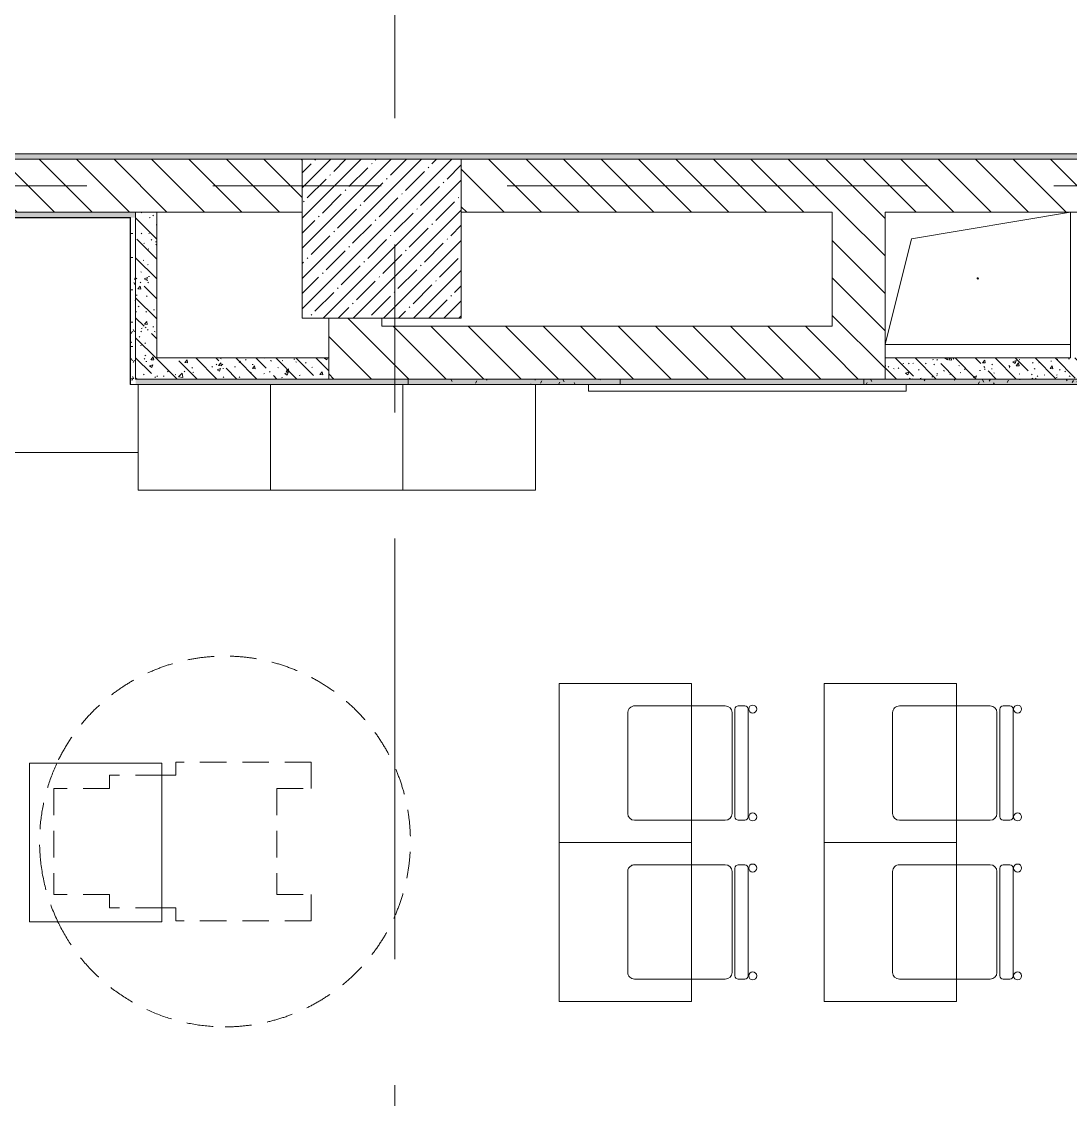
# Model space of a CAD drawing. Header units: millimetres. Extents: x -5714 to 188114, y -8553 to 29000.
# Drawn here: x 6600 to 10560, y 4350 to 8420 of the extents above; entities that cross this region are included whole.
import ezdxf

# ---------------------------------------------------------------- set-up
doc = ezdxf.new("R2010")
doc.units = ezdxf.units.MM
doc.linetypes.add('200_ШТРИХ__ш1_п0_6_', pattern=[160, 100, -60])
doc.linetypes.add('Осевая', pattern=[3175, 635, -476.25, 1587.5, -476.25])
for name, color, linetype, lineweight in [('A-GENM', 7, 'Continuous', 9), ('A-WALL', 7, 'Continuous', 9), ('I-WALL', 7, 'Continuous', 9), ('S-COLS', 7, 'Continuous', 9), ('Оси-2', 7, 'Осевая', 9)]:
    doc.layers.add(name, color=color, linetype=linetype, lineweight=lineweight)
for name, color, linetype, lineweight, true_color in [('A-WALL-1', 7, 'Continuous', 9, 0x3c3c3c), ('A-WALL-FNSH-1', 7, 'Continuous', 9, 0x3c3c3c), ('I-FURN-1', 7, 'Continuous', 9, 0xf0f0f0), ('I-FURN-2', 7, '200_ШТРИХ__ш1_п0_6_', 9, 0xf0f0f0)]:
    doc.layers.add(name, color=color, linetype=linetype, lineweight=lineweight, true_color=true_color)
pattern_1 = [(135, (0, 0), (-70.7107, -70.7107), [])]
pattern_2 = [(135, (0, 0), (-75.43415, -75.43415), [106.68, -17.78, 3.556, -17.78]), (135, (0, 75.39), (-75.43415, -75.43415), []), (50, (0, 0), (127.5292, -11.1576), [13.335, -146.685]), (355, (0, 0), (-24.6697, 133.74), [10.668, -117.348]), (100.451, (10.63, -0.93), (102.8597, 122.5818), [11.333, -124.663]), (46.184, (0, 35.56), (189.7552, -29.4304), [20.002, -220.027]), (96.636, (15.81, 33.1), (166.1822, 173.1996), [17, -186.995]), (351.184, (0, 35.56), (166.184, 173.1976), [16.002, -176.022]), (21, (17.78, 26.67), (106.1303, -71.586), [13.335, -146.685]), (326, (17.78, 26.67), (43.2619, 128.9318), [10.668, -117.348]), (71.451, (26.62, 20.7), (149.392, 57.345), [11.333, -124.663]), (37.5, (0, 0), (2.16223, 59.18836), [3.353, -112.573, 3.353, -115.773, -117.792]), (37.5, (0, 0), (2.16223, 59.18836), [-235.052, 3.353, -114.44]), (7.5, (0, 0), (46.77386, 70.12615), [3.353, -64.567, 3.353, -109.906, -44.894]), (7.5, (0, 0), (46.77386, 70.12615), [-181.178, 3.353, -41.542]), (327.5, (-39.65, 0), (94.91367, -4.0101), [3.353, -41.097, 3.353, -135.331, -184.023]), (327.5, (-39.65, 0), (94.91367, -4.0101), [-183.134, 3.353, -180.67]), (317.5, (-57.43, 0), (103.69057, 17.7988), [3.353, -54.432, 3.353, -88.748, -130.683]), (317.5, (-57.43, 0), (103.69057, 17.7988), [-149.885, 3.353, -127.33])]
pattern_3 = [(0, (0, 0), (121.92, 30.48), [10.058, -81.382, 10.058, -81.382, -487.68]), (0, (0, 0), (121.92, 30.48), [-182.88, 10.058, -172.822, 10.058, -81.382, -213.36]), (0, (0, 0), (121.92, 30.48), [-457.2, 10.058, -50.902, 10.058, -142.342]), (120, (45.72, 15.24), (-87.356454, 90.345817), [10.058, -81.382, 10.058, -81.382, -487.68]), (120, (45.72, 15.24), (-87.356454, 90.345817), [-182.88, 10.058, -172.822, 10.058, -81.382, -213.36]), (120, (45.72, 15.24), (-87.356454, 90.345817), [-457.2, 10.058, -50.902, 10.058, -142.342]), (240, (60.96, 76.2), (-34.563546, -120.825817), [10.058, -81.382, 10.058, -81.382, -487.68]), (240, (60.96, 76.2), (-34.563546, -120.825817), [-182.88, 10.058, -172.822, 10.058, -81.382, -213.36]), (240, (60.96, 76.2), (-34.563546, -120.825817), [-457.2, 10.058, -50.902, 10.058, -142.342])]

# ---------------------------------------------------------------- blocks, each defined once
blk = doc.blocks.new('BSC_Колонна _Прямоугольная - 600х600-V34-План размещения напольных электротехнических лючков и розеток 3 этажа в осях 1-12')
at = {"layer": 'S-COLS'}
h = blk.add_hatch(dxfattribs=at)
h.set_pattern_fill('FP_27', color=256, style=0, pattern_type=2)
h.set_pattern_definition([(45, (-7960, -7600), (-57.0246, 57.0246), []), (45, (-7902.975, -7600), (-57.0246, 57.0246), [100.806, -20.161, 3.353, -16.808])])
h.paths.add_polyline_path([(-300, -300), (300, -300), (300, 300), (-300, 300)])
for p, q in [((300, 300), (-300, 300)), ((-300, 300), (-300, -300)), ((300, -300), (300, 300)), ((-300, -300), (300, -300))]:
    blk.add_line(p, q, dxfattribs=at)
blk = doc.blocks.new('GM_Отверстие прямоугольное _в плите_ - Отверстие-21979773-План размещения напольных электротехнических лючков и розеток 3 этажа в осях 1-12')
at = {"layer": 'A-GENM'}
for p, q in [((-250, 150), (350, 250)), ((-350, -250), (-250, 150)), ((350, -250), (-350, -250)), ((-350, -250), (350, -250))]:
    blk.add_line(p, q, dxfattribs=at)
for start, end in [(360, 180), (180, 360)]:
    blk.add_arc((0, 0), 2.5, start, end, dxfattribs=at)
blk = doc.blocks.new('Стол базовый прямоугольный - 1_290-25520344-План размещения напольных электротехнических лючков и розеток 3 этажа в осях 1-12')
at = {"layer": 'I-FURN-1'}
for p, q in [((106.6, 455), (-617.5, 455)), ((-617.5, 455), (-617.5, -455)), ((617.5, -455), (617.5, -198.3)), ((-617.5, -455), (616.6, -455))]:
    blk.add_line(p, q, dxfattribs=at)
blk = doc.blocks.new('Стол базовый прямоугольный - 1_7а-25476368-План размещения напольных электротехнических лючков и розеток 3 этажа в осях 1-12')
at = {"layer": 'I-FURN-1'}
for p, q in [((250, 300), (-250, 300)), ((-250, 300), (-250, -300)), ((250, -300), (250, 300)), ((-250, -300), (250, -300))]:
    blk.add_line(p, q, dxfattribs=at)
blk = doc.blocks.new('Стул Breuer - 1_9а-V55-План размещения напольных электротехнических лючков и розеток 3 этажа в осях 1-12')
at = {"layer": 'I-FURN-1'}
for p, q in [((-215.9, 215.9), (-215.9, 0)), ((190.5, 241.3), (-190.5, 241.3)), ((215.9, 0), (215.9, 215.9)), ((-215.9, 0), (-215.9, -127)), ((215.9, -127), (215.9, 0)), ((-190.5, -152.4), (190.5, -152.4)), ((-215.9, -176.2), (-215.9, -200.8)), ((203.2, -163.5), (-203.2, -163.5)), ((215.9, -200.8), (215.9, -176.2)), ((-203.2, -213.5), (203.2, -213.5))]:
    blk.add_line(p, q, dxfattribs=at)
for centre, radius, start, end in [((-190.5, 215.9), 25.4, 90, 180), ((190.5, 215.9), 25.4, 15, 90), ((190.5, 215.9), 25.4, 0, 15), ((-190.5, -127), 25.4, 180, 270), ((190.5, -127), 25.4, 270, 360), ((-203.2, -176.2), 12.7, 90, 180), ((-203.2, -200.8), 12.7, 180, 270), ((203.2, -176.2), 12.7, 360, 90), ((203.2, -200.8), 12.7, 270, 360), ((-203.5, -230.6), 15.1, 360, 180), ((-203.5, -230.6), 15.1, 180, 360), ((203.7, -230.6), 15.1, 360, 180), ((203.7, -230.6), 15.1, 180, 360)]:
    blk.add_arc(centre, radius, start, end, dxfattribs=at)
blk = doc.blocks.new('Стул Breuer - 1_9а-V56-План размещения напольных электротехнических лючков и розеток 3 этажа в осях 1-12')
at = {"layer": 'I-FURN-1'}
for p, q in [((-215.9, 215.9), (-215.9, 0)), ((190.5, 241.3), (-190.5, 241.3)), ((215.9, 0), (215.9, 215.9)), ((-215.9, 0), (-215.9, -127)), ((215.9, -127), (215.9, 0)), ((-190.5, -152.4), (190.5, -152.4)), ((-215.9, -176.2), (-215.9, -200.8)), ((203.2, -163.5), (-203.2, -163.5)), ((215.9, -200.8), (215.9, -176.2)), ((-203.2, -213.5), (203.2, -213.5))]:
    blk.add_line(p, q, dxfattribs=at)
for centre, radius, start, end in [((-190.5, 215.9), 25.4, 135, 180), ((-190.5, 215.9), 25.4, 90, 135), ((190.5, 215.9), 25.4, 30, 90), ((190.5, 215.9), 25.4, 0, 30), ((-190.5, -127), 25.4, 180, 270), ((190.5, -127), 25.4, 270, 360), ((-203.2, -176.2), 12.7, 90, 180), ((-203.2, -200.8), 12.7, 180, 270), ((203.2, -176.2), 12.7, 360, 90), ((203.2, -200.8), 12.7, 270, 360), ((-203.5, -230.6), 15.1, 360, 180), ((-203.5, -230.6), 15.1, 180, 360), ((203.7, -230.6), 15.1, 360, 180), ((203.7, -230.6), 15.1, 180, 360)]:
    blk.add_arc(centre, radius, start, end, dxfattribs=at)
blk = doc.blocks.new('Стул Breuer - 1_9а-25403171-План размещения напольных электротехнических лючков и розеток 3 этажа в осях 1-12')
at = {"layer": 'I-FURN-1'}
for p, q in [((-215.9, 215.9), (-215.9, 0)), ((190.5, 241.3), (-190.5, 241.3)), ((215.9, 0), (215.9, 215.9)), ((-215.9, 0), (-215.9, -127)), ((215.9, -127), (215.9, 0)), ((-190.5, -152.4), (190.5, -152.4)), ((-215.9, -176.2), (-215.9, -200.8)), ((203.2, -163.5), (-203.2, -163.5)), ((215.9, -200.8), (215.9, -176.2)), ((-203.2, -213.5), (203.2, -213.5))]:
    blk.add_line(p, q, dxfattribs=at)
for centre, radius, start, end in [((-190.5, 215.9), 25.4, 90, 180), ((190.5, 215.9), 25.4, 0, 90), ((-190.5, -127), 25.4, 180, 270), ((190.5, -127), 25.4, 270, 360), ((-203.2, -176.2), 12.7, 90, 180), ((-203.2, -200.8), 12.7, 180, 270), ((203.2, -176.2), 12.7, 360, 90), ((203.2, -200.8), 12.7, 270, 360), ((-203.5, -230.6), 15.1, 360, 180), ((-203.5, -230.6), 15.1, 180, 360), ((203.7, -230.6), 15.1, 360, 180), ((203.7, -230.6), 15.1, 180, 360)]:
    blk.add_arc(centre, radius, start, end, dxfattribs=at)
blk = doc.blocks.new('1_113 тумба - 1_113 тумба-31126920-План размещения напольных электротехнических лючков и розеток 3 этажа в осях 1-12')
at = {"layer": 'I-FURN-1'}
for p, q in [((-400, 1500), (-257.4, 1500)), ((-400, 0), (-400, 1500)), ((0, 1500), (-400, 1500)), ((-400, 1500), (-400, 1000)), ((-400, 1000), (-400, 1500)), ((-400, 1500), (-257.4, 1500)), ((-257.4, 1500), (0, 1500)), ((-257.4, 1500), (0, 1500)), ((0, 1499.1), (0, 480)), ((0, 1499.1), (0, 1000)), ((0, 1000), (-400, 1000)), ((-400, 1000), (-400, 500)), ((-400, 500), (-400, 1000)), ((-400, 1000), (0, 1000)), ((-400, 1000), (0, 1000)), ((0, 1000), (-400, 1000)), ((0, 1000), (0, 500)), ((-400, 500), (0, 500)), ((0, 500), (-400, 500)), ((0, 500), (-400, 500)), ((-400, 500), (-400, 0)), ((-400, 0), (-400, 500)), ((-400, 500), (0, 500)), ((0, 500), (0, 480)), ((0, 480), (0, 0)), ((0, 480), (0, 0)), ((0, 0), (-400, 0)), ((-400, 0), (0, 0)), ((0, 0), (-400, 0))]:
    blk.add_line(p, q, dxfattribs=at)
blk = doc.blocks.new('Мебель_универсальная - 1_24б-26156272-План размещения напольных электротехнических лючков и розеток 3 этажа в осях 1-12')
at = {"layer": 'I-FURN-1'}
for p, q in [((600, 25.4), (-600, 25.4)), ((-600, 25.4), (-600, 0)), ((-600, 0), (-600, 25.4)), ((-600, 25.4), (600, 25.4)), ((600, 0), (600, 25.4)), ((600, 25.4), (600, 0))]:
    blk.add_line(p, q, dxfattribs=at)
blk = doc.blocks.new('FRT_2D_Символ _разворот МГН_1 - D1_4_Символ доступности разворота МГН _360__-18618045-План размещения напольных электротехнических лючков и розеток 3 этажа в осях 1-12')
at = {"layer": 'I-FURN-2'}
for p, q in [((-300, 325.4), (-300, -185.8)), ((-300, 325.4), (-200, 325.4)), ((-200, 195.4), (-200, 325.4)), ((200, 325.4), (300, 325.4)), ((200, 195.4), (200, 325.4)), ((300, 325.4), (300, -185.8)), ((-200, 195.4), (200, 195.4)), ((-300, -185.8), (-250, -185.8)), ((-250, -185.8), (-250, -238.4)), ((300, -185.8), (250, -185.8)), ((250, -185.8), (250, -238.4)), ((-250, -238.4), (-250, -435.8)), ((250, -238.4), (250, -435.8)), ((-200, -435.8), (-250, -435.8)), ((-200, -435.8), (-200, -645.8)), ((200, -435.8), (250, -435.8)), ((200, -435.8), (200, -645.8)), ((-200, -645.8), (200, -645.8))]:
    blk.add_line(p, q, dxfattribs=at)
for start, end in [(360, 244.8834), (295.7402, 360), (244.8834, 276.9231), (276.9231, 295.7402)]:
    blk.add_arc((0, 0), 700, start, end, dxfattribs=at)

msp = doc.modelspace()

# ---------------------------------------------------------------- hatches: boundary and pattern name
at = {"layer": 'I-WALL'}
h = msp.add_hatch(dxfattribs=at)
h.set_pattern_fill('FP_35', color=256, style=0, pattern_type=2)
h.set_pattern_definition(pattern_3)
h.paths.add_polyline_path([(38086.5, 7900), (38282.7, 7900.8), (38282.7, 7920), (33010, 7920), (33010, 7900), (37990, 7900)])
h.paths.add_polyline_path([(30510, 7900), (30510, 7920), (27465, 7920), (27465, 7908), (27495, 7908), (27495, 7900), (29809.7, 7900)])
h.paths.add_polyline_path([(26335, 7900), (26335, 7908), (26365, 7908), (26365, 7920), (24051, 7920), (24051, 7900), (26160, 7900)])
h.paths.add_polyline_path([(22611, 7900), (22611, 7920), (15009.3, 7920), (15009.3, 7900), (22605.8, 7900)])
h.paths.add_polyline_path([(13182.7, 7900), (13569.3, 7900), (13569.3, 7920), (6530, 7920), (6530, 7900), (12760, 7900)])
h.paths.add_polyline_path([(3759.7, 7900), (4030, 7900), (4030, 7920), (3285, 7920), (3285, 7908), (3340, 7908), (3340, 7900), (3730, 7900)])
h.paths.add_polyline_path([(1830, 7900), (1830, 7908), (1885, 7908), (1885, 7920), (1250, 7920), (1250, 7900)])
h = msp.add_hatch(dxfattribs=at)
h.set_pattern_fill('FP_8', color=256, style=0, pattern_type=2)
h.set_pattern_definition(pattern_1)
h.paths.add_polyline_path([(16660, 7700), (16660, 7900), (15009.3, 7900), (15009.3, 7700), (16548.1, 7700)])
h.paths.add_polyline_path([(13569.3, 7700), (13569.3, 7900), (12760, 7900), (12760, 7700), (13182.7, 7700)])
h.paths.add_polyline_path([(11480, 7700), (12160, 7700), (12160, 7900), (11460, 7900), (11460, 7830), (10660, 7830), (10660, 7900), (8260, 7900), (8260, 7700), (11460, 7700)])
h.paths.add_polyline_path([(7031, 7700), (7660, 7700), (7660, 7900), (6530, 7900), (6530, 7700)])
h.paths.add_polyline_path([(4030, 7700), (4030, 7900), (3750, 7900), (3750, 7700), (3759.7, 7700)])
h = msp.add_hatch(dxfattribs=at)
h.set_pattern_fill('FP_35', color=256, style=0, pattern_type=2)
h.set_pattern_definition(pattern_3)
h.paths.add_polyline_path([(7011, 7680), (7031, 7680), (7031, 7700), (6530, 7700), (6530, 7680)])
h.paths.add_polyline_path([(4030, 7680), (4030, 7700), (3750, 7700), (3750, 7680), (3759.7, 7680)])
h = msp.add_hatch(dxfattribs=at)
h.set_pattern_fill('FP_17', color=256, style=0, pattern_type=2)
h.set_pattern_definition(pattern_2)
h.paths.add_polyline_path([(7031, 7070), (7111, 7070), (7111, 7700), (7031, 7700), (7031, 7680)])
h = msp.add_hatch(dxfattribs=at)
h.set_pattern_fill('FP_8', color=256, style=0, pattern_type=2)
h.set_pattern_definition(pattern_1)
h.paths.add_polyline_path([(9860, 7070), (9860, 7700), (9660, 7700), (9660, 7070)])
h = msp.add_hatch(dxfattribs=at)
h.set_pattern_fill('FP_35', color=256, style=0, pattern_type=2)
h.set_pattern_definition(pattern_3)
h.paths.add_polyline_path([(7011, 7050), (7031, 7050), (7031, 7680), (7011, 7679)])
h = msp.add_hatch(dxfattribs=at)
h.set_pattern_fill('FP_8', color=256, style=0, pattern_type=2)
h.set_pattern_definition(pattern_1)
h.paths.add_polyline_path([(7960, 7070), (7960, 7300), (7760, 7300), (7760, 7070)])
h = msp.add_hatch(dxfattribs=at)
h.set_pattern_fill('FP_8', color=256, style=0, pattern_type=2)
h.set_pattern_definition(pattern_1)
h.paths.add_polyline_path([(9660, 7070), (9660, 7270), (7960, 7270), (7960, 7070), (9144.3, 7070)])
h = msp.add_hatch(dxfattribs=at)
h.set_pattern_fill('FP_17', color=256, style=0, pattern_type=2)
h.set_pattern_definition(pattern_2)
h.paths.add_polyline_path([(7760, 7070), (7760, 7150), (7111, 7150), (7111, 7070)])
h = msp.add_hatch(dxfattribs=at)
h.set_pattern_fill('FP_17', color=256, style=0, pattern_type=2)
h.set_pattern_definition(pattern_2)
h.paths.add_polyline_path([(10640, 7070), (10640, 7150), (9860, 7150), (9860, 7070), (10490.4, 7070)])
h = msp.add_hatch(dxfattribs=at)
h.set_pattern_fill('FP_35', color=256, style=0, pattern_type=2)
h.set_pattern_definition(pattern_3)
h.paths.add_polyline_path([(10660, 7050), (10660, 7070), (7031, 7070), (7031, 7050), (10490.4, 7050)])
h = msp.add_hatch(dxfattribs=at)
h.set_pattern_fill('FP_35', color=256, style=0, pattern_type=2)
h.set_pattern_definition(pattern_3)
h.paths.add_polyline_path([(8860, 7050), (8860, 7070), (8060, 7070), (8060, 7050)])
h = msp.add_hatch(dxfattribs=at)
h.set_pattern_fill('FP_35', color=256, style=0, pattern_type=2)
h.set_pattern_definition(pattern_3)
h.paths.add_polyline_path([(10640, 7050), (10640, 7070), (9780, 7070), (9780, 7050), (10490.4, 7050)])

# ---------------------------------------------------------------- linework, layer by layer
at = {"layer": 'A-WALL'}
for p, q in [((7660, 7900), (6530, 7900)), ((10660, 7900), (8260, 7900)), ((7031, 7700), (6530, 7700)), ((7031, 7070), (7031, 7700)), ((9860, 7700), (12160, 7700)), ((6530, 7680), (7011, 7680))]:
    msp.add_line(p, q, dxfattribs=at)
at = {"layer": 'A-WALL-1'}
for p, q in [((13569.3, 7920), (6530, 7920)), ((7031, 7700), (7660, 7700)), ((7111, 7150), (7111, 7700)), ((8260, 7700), (9660, 7700)), ((9660, 7700), (9660, 7270)), ((9860, 7070), (9860, 7700)), ((10560, 7700), (10560, 7150)), ((7011, 7680), (7011, 7679)), ((7760, 7300), (7760, 7070)), ((7960, 7270), (7960, 7300)), ((9660, 7270), (7960, 7270)), ((7760, 7150), (7111, 7150)), ((10560, 7150), (9860, 7150)), ((7011, 7050), (10660, 7050)), ((7031, 7070), (7031, 7070)), ((10640, 7070), (7031, 7070)), ((8060, 7070), (8060, 7050)), ((8860, 7050), (8860, 7070)), ((9780, 7070), (9780, 7050))]:
    msp.add_line(p, q, dxfattribs=at)
at = {"layer": 'A-WALL-FNSH-1'}
for p, q in [((13569.3, 7921), (6530, 7921)), ((7011, 7679), (6530, 7679)), ((7010, 7679), (7010, 7049)), ((7011, 7050), (7011, 7679)), ((7010, 7049), (10668, 7049))]:
    msp.add_line(p, q, dxfattribs=at)
at = {"layer": 'Оси-2'}
for p, q in [((8010, 593.7), (8010, 24898.1)), ((-2202.5, 7800), (36260, 7800))]:
    msp.add_line(p, q, dxfattribs=at)

# ---------------------------------------------------------------- block references
at = {"layer": 'A-GENM'}
msp.add_blockref('GM_Отверстие прямоугольное _в плите_ - Отверстие-21979773-План размещения напольных электротехнических лючков и розеток 3 этажа в осях 1-12', (10210, 7450), dxfattribs=at)
at = {"layer": 'I-FURN-1'}
for name, p in [('Стол базовый прямоугольный - 1_290-25520344-План размещения напольных электротехнических лючков и розеток 3 этажа в осях 1-12', (6423.4, 7247.6)), ('Стол базовый прямоугольный - 1_7а-25476368-План размещения напольных электротехнических лючков и розеток 3 этажа в осях 1-12', (8880, 5620.1)), ('Стол базовый прямоугольный - 1_7а-25476368-План размещения напольных электротехнических лючков и розеток 3 этажа в осях 1-12', (9880, 5620.1)), ('Стол базовый прямоугольный - 1_7а-25476368-План размещения напольных электротехнических лючков и розеток 3 этажа в осях 1-12', (6880, 5320.1)), ('Стол базовый прямоугольный - 1_7а-25476368-План размещения напольных электротехнических лючков и розеток 3 этажа в осях 1-12', (8880, 5020.1)), ('Стол базовый прямоугольный - 1_7а-25476368-План размещения напольных электротехнических лючков и розеток 3 этажа в осях 1-12', (9880, 5020.1))]:
    msp.add_blockref(name, p, dxfattribs=at)
for name, p, rotation in [('1_113 тумба - 1_113 тумба-31126920-План размещения напольных электротехнических лючков и розеток 3 этажа в осях 1-12', (8540, 7050), 89.99999999999993), ('Мебель_универсальная - 1_24б-26156272-План размещения напольных электротехнических лючков и розеток 3 этажа в осях 1-12', (9340, 7050), 180), ('FRT_2D_Символ _разворот МГН_1 - D1_4_Символ доступности разворота МГН _360__-18618045-План размещения напольных электротехнических лючков и розеток 3 этажа в осях 1-12', (7368.4, 5323.9), 269.9999999999993), ('Стул Breuer - 1_9а-V55-План размещения напольных электротехнических лючков и розеток 3 этажа в осях 1-12', (9130, 5620.1), 89.99999999999959), ('Стул Breuer - 1_9а-25403171-План размещения напольных электротехнических лючков и розеток 3 этажа в осях 1-12', (10130, 5620.1), 89.99999999999959), ('Стул Breuer - 1_9а-V56-План размещения напольных электротехнических лючков и розеток 3 этажа в осях 1-12', (9130, 5020.1), 89.99999999999959), ('Стул Breuer - 1_9а-25403171-План размещения напольных электротехнических лючков и розеток 3 этажа в осях 1-12', (10130, 5020.1), 89.99999999999959)]:
    msp.add_blockref(name, p, dxfattribs=dict(at, rotation=rotation))
at = {"layer": 'S-COLS'}
msp.add_blockref('BSC_Колонна _Прямоугольная - 600х600-V34-План размещения напольных электротехнических лючков и розеток 3 этажа в осях 1-12', (7960, 7600), dxfattribs=at)

doc.saveas('drawing.dxf')
